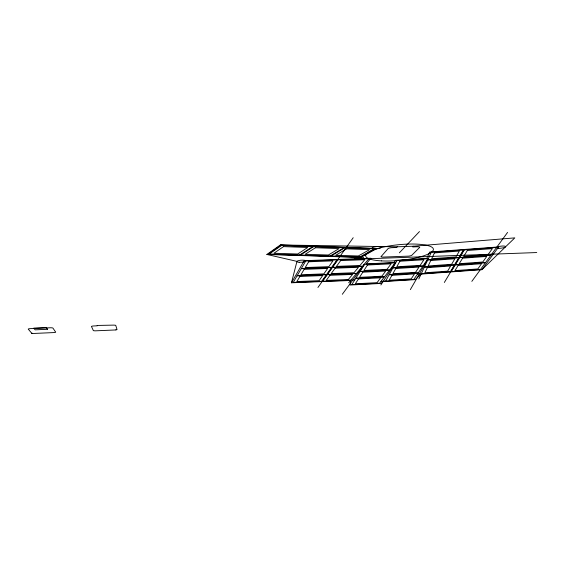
<?xml version="1.0" encoding="UTF-8"?>
<svg xmlns="http://www.w3.org/2000/svg" width="565" height="565" viewBox="0 0 565 565"><rect width="100%" height="100%" fill="white"/><g stroke="black" fill="none" stroke-linecap="round" stroke-linejoin="round"><path stroke-width="0.85" d="M381.121 256.524L388.148 248.536A3.333 0.784 -5.5 0 1 388.798 248.226L390.464 247.823A3.312 0.784 -5.5 0 1 391.453 247.703L396.637 247.498L397.28 246.792L413.389 246.22L514.814 237.879L481.903 269.682L421.102 274.103L415.204 279.619L383.091 281.596L380.895 283.461L350.039 285.021L350.59 280.48L291.469 282.79L296.957 261.376L266.857 254.448L280.332 244.977L397.28 246.792M418.82 278.976L424.343 267.174L454.43 264.978L450.446 271.631M385.648 281.109L389.108 274.823L418.178 273.036L413.87 279.371L380.987 281.398M291.469 282.79L304.182 260.691L370.979 258.233L366.177 263.897L394.243 262.506L395.415 260.338L426.773 258.41L429.718 252.018L498.676 246.926L481.903 269.682M410.338 289.64L428.093 258.721M463.427 249.942L458.9 257.506L427.804 259.787L431.3 252.315L496.557 247.498M444.337 282.465L463.872 249.914M451.258 271.567L455.263 264.921L485.455 262.711M464.317 249.878L459.769 257.442L490.978 255.147M364.602 264.363L360.145 271.405L389.695 269.936L395.076 262.852M380.874 284.979L395.394 262.838M317.94 287.479L353.203 237.731M427.889 258.735L423.008 265.917L392.993 267.768L396.913 260.642L428.305 258.706M321.768 281.264L326.429 274.71L297.07 275.833M336.966 259.9L331.669 267.344L301.357 268.481M322.559 281.236L327.241 274.682L356.416 273.559L348.697 282.733M337.828 259.872L332.51 267.316L362.624 266.179L368.896 258.728M471.832 281.37L507.582 232.406M342.319 294.273L364.368 264.378M399.377 252.809L419.477 231.558M413.389 246.22L412.697 246.926L417.591 246.757A3.333 0.777 -5.9 0 1 418.637 246.82L419.625 247.124A3.319 0.777 -5.9 0 1 419.731 247.343L411.708 255.352A3.228 0.735 -5.7 0 1 411.059 255.641L409.427 256.023A3.213 0.727 -5.7 0 1 408.474 256.136L383.296 257.068A3.22 0.742 -5.4 0 1 382.272 257.019L381.255 256.736M299.634 255.02L312.643 246.644M300.467 255.048L313.497 246.672M330.144 256.002L343.965 247.76M330.963 256.03L344.798 247.788M115.832 329.896L116.793 329.685A2.422 0.417 -2 0 0 117.033 329.529L115.747 325.376A2.472 0.431 -2 0 0 115.451 325.271L114.349 325.136A2.486 0.438 -2 0 0 113.459 325.122L97.159 325.447L97.307 325.807L93.338 325.984A2.486 0.438 -1.8 0 0 92.66 326.062L91.692 326.288A2.493 0.438 -1.8 0 0 91.466 326.45L93.345 330.582A2.422 0.417 -1.8 0 0 93.656 330.687L94.743 330.815A2.437 0.417 -1.8 0 0 95.619 330.822L115.168 329.974A2.422 0.417 -2 0 0 115.917 329.882M490.823 255.352L459.642 257.647L455.376 264.731L485.596 262.52M417.507 274.025L480.54 269.441M364.135 264.392L395.712 262.824M297.183 275.649L326.563 274.519L331.528 267.542L301.237 268.686M354.728 279.979L293.263 282.38L305.686 261.051L536.75 252.548M266.857 254.448L360.731 257.442L376.982 248.445L280.332 244.977M32.035 333.301L33.201 333.428A2.486 0.417 -1.2 0 0 34.112 333.435L53.915 332.573A2.458 0.417 -1.4 0 0 54.572 332.503L55.483 332.291A2.465 0.417 -1.4 0 0 55.674 332.128L52.898 328.053A2.514 0.438 -1.3 0 0 52.503 327.912L51.323 327.778A2.528 0.438 -1.3 0 0 50.398 327.764L30.009 328.646A2.535 0.438 -1.1 0 0 29.331 328.717L28.42 328.943A2.543 0.438 -1.1 0 0 28.25 329.105L31.682 333.202M381.34 256.757A3.22 0.742 -5.4 0 1 381.198 256.552M32.127 333.315A2.486 0.417 -1.2 0 1 31.774 333.209M427.705 259.985L424.428 266.991L454.543 264.787L458.78 257.704L427.705 259.985M427.317 267.683L424.845 272.803L447.621 271.144L450.637 265.981L427.317 267.683M430.77 260.536L428.136 265.988L451.64 264.272L454.846 258.77L430.77 260.536M434.45 252.908L431.639 258.728L455.913 256.941L459.345 251.072L434.45 252.908M392.887 267.958L389.207 274.639L418.298 272.853L422.874 266.115L392.887 267.958M391.933 275.339L389.172 280.233L411.193 278.877L414.463 273.954L391.933 275.339M395.79 268.516L392.852 273.721L415.55 272.323L419.032 267.083L395.79 268.516M399.893 261.242L396.764 266.793L420.191 265.345L423.898 259.766L399.893 261.242M299.895 276.454L296.858 281.547L319.105 280.678L322.657 275.586L299.895 276.454M304.139 269.35L300.905 274.774L323.837 273.891L327.615 268.467L304.139 269.35M308.66 261.779L305.213 267.556L328.872 266.666L332.905 260.882L308.66 261.779M458.144 265.437L454.952 270.614L477.806 268.954L481.542 263.728L458.144 265.437M462.601 258.198L459.204 263.714L482.785 261.99L486.769 256.425L462.601 258.198M467.361 250.479L463.731 256.369L488.096 254.582L492.348 248.635L467.361 250.479M355.731 278.39L351.797 284.612L379.609 283.199L384.362 276.949L355.731 278.39M360.025 271.596L355.844 278.213L384.504 276.772L389.553 270.127L360.025 271.596M358.457 278.94L355.329 283.778L377.032 282.684L380.655 277.818L358.457 278.94M362.822 272.189L359.495 277.337L381.855 276.207L385.711 271.045L362.822 272.189M367.469 265.006L363.931 270.48L386.99 269.328L391.093 263.834L367.469 265.006M332.368 267.513L327.375 274.491L356.572 273.375L362.455 266.383L332.368 267.513M329.946 275.303L326.231 280.402L348.337 279.541L352.56 274.435L329.946 275.303M335.137 268.184L331.182 273.615L353.965 272.74L358.464 267.309L335.137 268.184M340.674 260.592L336.45 266.383L359.954 265.501L364.75 259.709L340.674 260.592M280.862 245.252L268.036 254.243L360.329 257.202L375.746 248.649L280.862 245.252M281.391 245.528L269.223 254.045L359.926 256.955L374.51 248.847L281.391 245.528M283.503 246.623L273.961 253.233L297.684 254.01L307.734 247.477L283.503 246.623M315.425 247.753L305.22 254.25L328.371 255.006L339.049 248.586L315.425 247.753M346.55 248.847L335.716 255.246L358.309 255.98L369.588 249.659L346.55 248.847M47.545 329.296L35.115 329.833L33.745 328.103L46.309 327.566L47.545 329.296M299.125 262.259A4.414 1.031 -4.2 0 0 305.729 260.903A4.414 1.031 -4.2 0 0 299.118 260.472A4.414 1.031 -4.2 0 0 299.125 262.259M356.911 259.109A4.428 1.024 -5 0 0 363.479 257.654A4.428 1.024 -5 0 0 356.805 257.343A4.428 1.024 -5 0 0 356.911 259.109M498.831 248.31A4.598 1.017 -6.9 0 0 505.618 246.623A4.598 1.017 -6.9 0 0 498.711 246.552A4.598 1.017 -6.9 0 0 498.831 248.31M374.291 248.84A4.619 1.102 -5.3 0 0 381.22 247.279A4.619 1.102 -5.3 0 0 374.334 246.919A4.619 1.102 -5.3 0 0 374.291 248.84M381.495 260.882A34.013 7.861 -5.6 0 0 433.369 249.695A34.013 7.861 -5.6 0 0 383.741 247.004A34.013 7.861 -5.6 0 0 381.495 260.882"/></g></svg>
